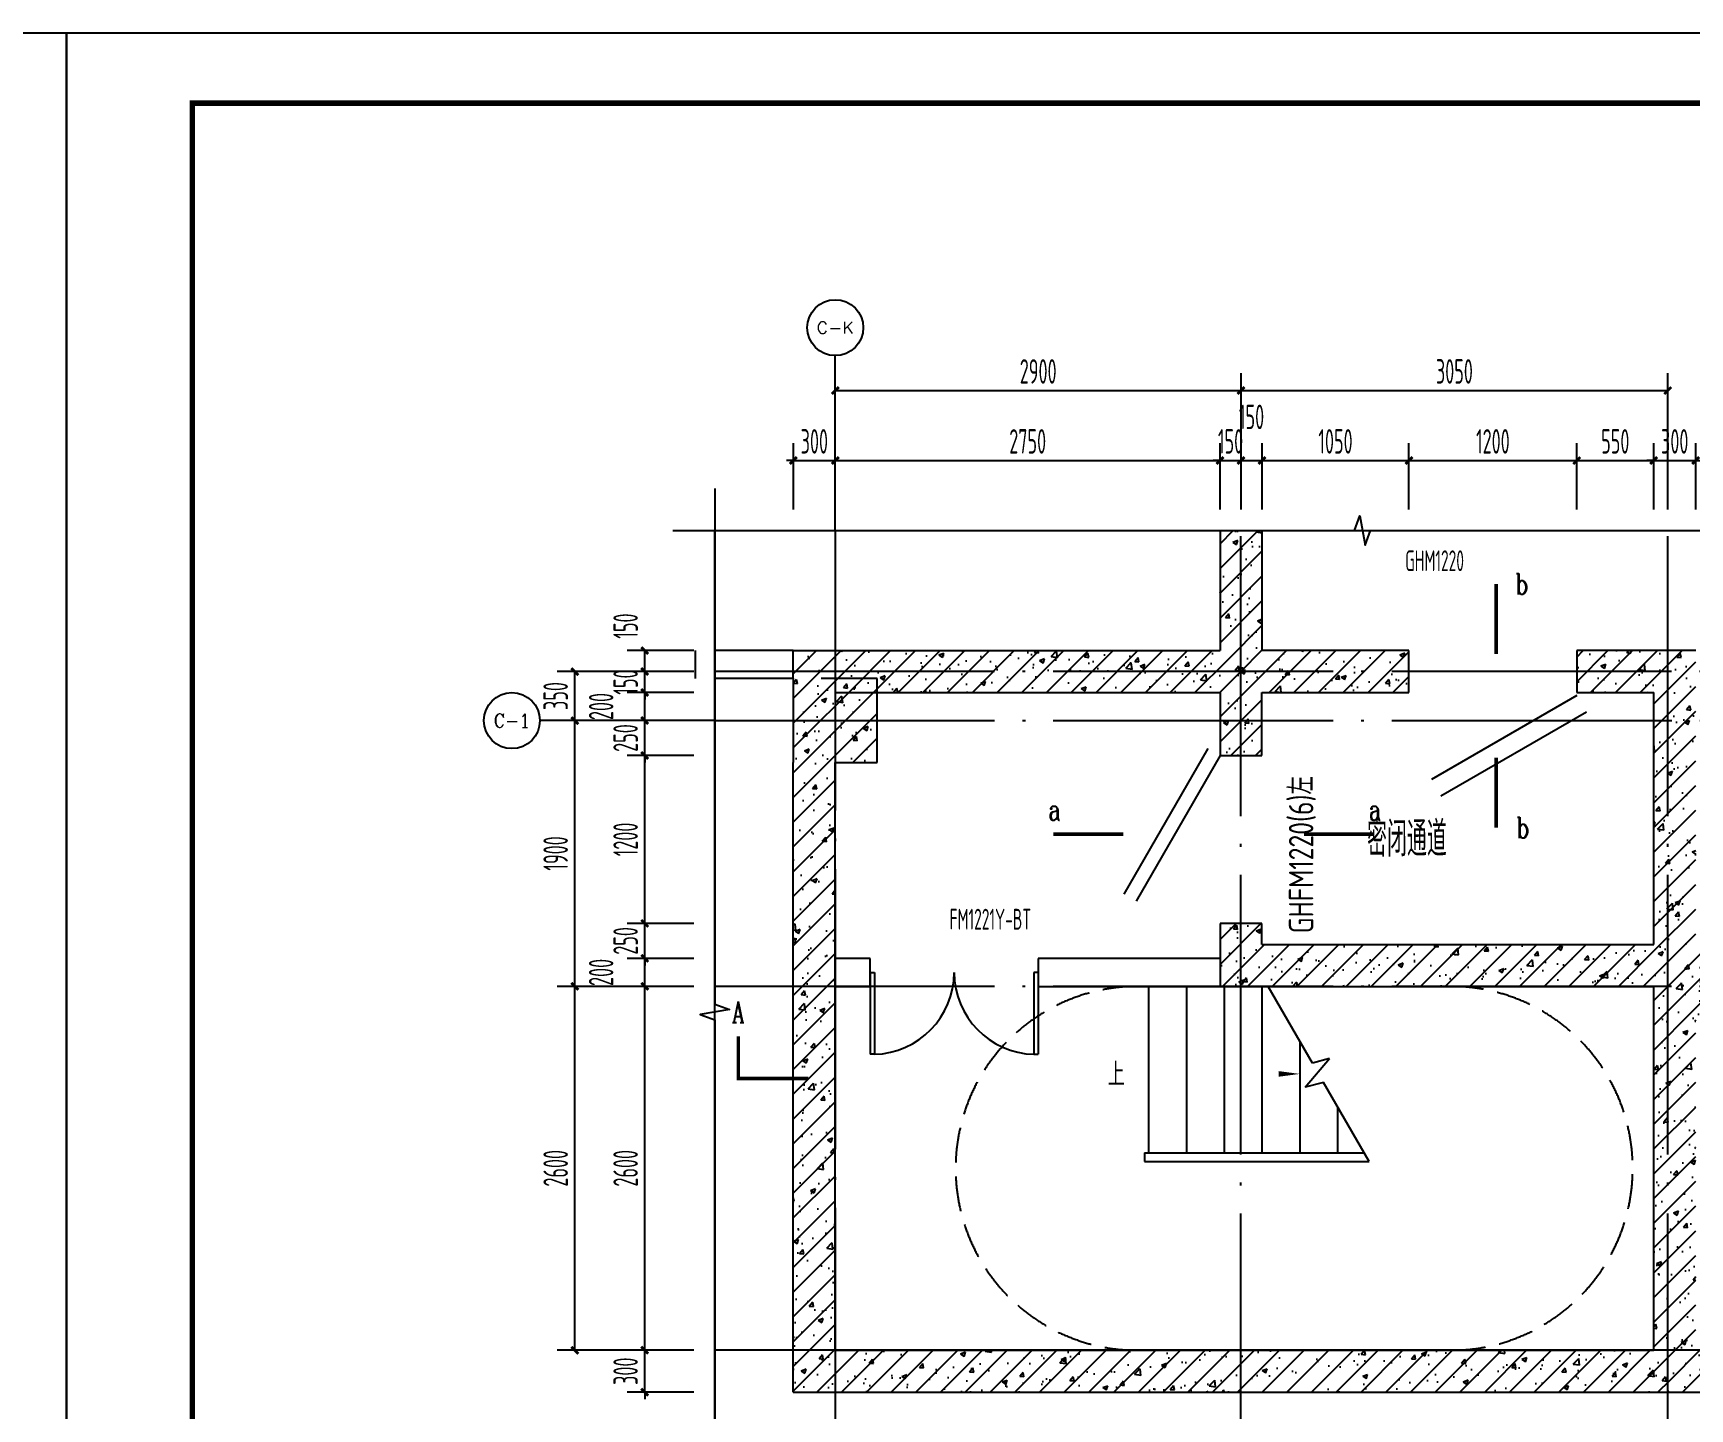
# Model space of a CAD drawing. Extents: x -473190 to 2138458, y -81875 to 2633646.
# Drawn here: x 1306025 to 1317867, y -62006 to -52175 of the extents above; entities that cross this region are included whole.
import ezdxf
from ezdxf.enums import TextEntityAlignment as Align

# ---------------------------------------------------------------- set-up
doc = ezdxf.new("R2010")
doc.units = 0
doc.header["$LTSCALE"] = 1000
doc.linetypes.add('DASH', pattern=[0.35, 0.25, -0.1])
doc.linetypes.add('DOTE', pattern=[2.42, 2, -0.2, 0.02, -0.2])
for name, color, linetype in [('A-COLUMN', 2, 'Continuous'), ('A-DIM_SYMB', 3, 'Continuous'), ('A-PUB_TEXT', 7, 'Continuous'), ('A-STAIR', 3, 'Continuous'), ('A-WALL', 2, 'Continuous'), ('AXIS', 3, 'Continuous'), ('AXIS_TEXT', 7, 'Continuous'), ('DIM_SYMB', 3, 'Continuous'), ('DOOR_FIRE', 4, 'Continuous'), ('DOOR_FIRE_TEXT', 7, 'Continuous'), ('DOTE', 1, 'DOTE'), ('ECA_TK', 7, 'Continuous'), ('PUB_DIM', 3, 'Continuous'), ('PUB_HATCH', 8, 'Continuous'), ('PUB_TEXT', 7, 'Continuous'), ('RF-M', 4, 'Continuous'), ('RF-MBH', 11, 'Continuous'), ('RF-QT', 30, 'Continuous'), ('STAIR', 2, 'Continuous'), ('tk', 7, 'Continuous')]:
    doc.layers.add(name, color=color, linetype=linetype)
doc.layers.add('RF-WZ', color=110, linetype='Continuous', lineweight=0)
doc.styles.add('8B2_02', font='tssdeng.shx', dxfattribs={"width": 0.6, "bigfont": 'TSSDCHN.shx'})
doc.styles.add('_TCH_AXIS', font='COMPLEX', dxfattribs={"bigfont": 'GBCBIG'})
doc.styles.add('_TCH_DIM', font='SIMPLEX', dxfattribs={"bigfont": 'GBCBIG'})
doc.styles.add('_TCH_DIM_T3', font='tssdeng.shx', dxfattribs={"width": 0.564706, "bigfont": '@@@tssdchn.shx'})
doc.styles.add('_TCH_LABEL', font='COMPLEX', dxfattribs={"bigfont": 'GBCBIG'})
doc.styles.add('_TCH_WINDOW', font='tssdeng.shx', dxfattribs={"width": 0.8, "height": 3.5, "bigfont": 'tssdchn.shx'})
doc.styles.add('COMPLEX', font='COMPLEX.shx', dxfattribs={"width": 0.65})
doc.dimstyles.new('_TCH_ARCH&&50', dxfattribs={"dimtxt": 175, "dimasz": 50, "dimexe": 125, "dimexo": 150, "dimgap": 50, "dimtad": 1, "dimdec": 0, "dimzin": 0, "dimdsep": 46, "dimtxsty": '_TCH_DIM_T3', "dimblk": 'ARCHTICK', "dimcen": 0.09, "dimclrt": 7, "dimazin": 2, "dimtfac": 1, "dimtdec": 0, "dimtix": 1, "dimtmove": 2, "dimatfit": 3, "dimfxl": 0, "dimtolj": 1, "dimtzin": 0, "dimarcsym": 0})
pattern_1 = [(45, (-477544.96, -71625.69), (-88.388348, 88.388348), []), (50, (-477544.96, -71625.7), (358.63009, -31.376067), [37.5, -412.5]), (355, (-477544.96, -71625.7), (-69.37567, 376.09607), [30, -330]), (100.4514, (-477515.08, -71628.3), (289.25469, 344.71977), [31.870095, -350.571056]), (46.1842, (-477544.96, -71525.7), (533.62052, -82.75951), [56.25, -618.75]), (96.6356, (-477500.5, -71532.6), (467.33135, 487.05894), [47.80514, -525.8565]), (351.1842, (-477544.96, -71525.7), (467.33097, 487.0593), [45, -495]), (21, (-477494.96, -71550.7), (298.453526, -201.309445), [37.5, -412.5]), (326, (-477494.96, -71550.7), (121.657666, 362.57502), [30, -330]), (71.4514, (-477470.1, -71567.47), (420.111314, 161.26525), [31.870095, -350.571056]), (37.5, (-477544.96, -71625.69), (6.079928, 166.446927), [0, -326, 0, -335, 0, -331.25]), (7.5, (-477544.96, -71625.69), (131.534769, 197.205856), [0, -191, 0, -318.5, 0, -126.25]), (327.5, (-477656.46, -71625.69), (266.911218, -11.277436), [0, -125, 0, -390, 0, -517.5]), (317.5, (-477706.46, -71625.7), (291.593085, 50.05249), [0, -162.5, 0, -259, 0, -367.5])]

# ---------------------------------------------------------------- blocks, each defined once
blk = doc.blocks.new('10B_A1E图框')
at = {"layer": 'ECA_TK'}
blk.add_lwpolyline([(0, 0), (841, 0), (841, 594), (0, 594)], close=True, dxfattribs=at)
at = {"layer": 'ECA_TK', "const_width": 0.8}
blk.add_lwpolyline([(831, 10), (831, 584), (18, 584), (18, 10)], close=True, dxfattribs=at)
blk = doc.blocks.new('_ArchTick')
at = {"color": 0, "linetype": 'ByBlock', "const_width": 0.4}
blk.add_lwpolyline([(-0.5, -0.5), (0.5, 0.5)], dxfattribs=at)
blk = doc.blocks.new('*D2422')
at = {"layer": 'Defpoints', "color": 0, "transparency": 16777216}
for p in [(1311759, -55229), (1311459, -55729), (1311759, -55729)]:
    blk.add_point(p, dxfattribs=at)
at = {"layer": 'PUB_DIM', "color": 0, "lineweight": -2, "transparency": 16777216}
for p, q in [((1311459, -55579), (1311459, -55104)), ((1311759, -55579), (1311759, -55104)), ((1311459, -55229), (1311409, -55229)), ((1311459, -55229), (1311759, -55229)), ((1311759, -55229), (1311809, -55229))]:
    blk.add_line(p, q, dxfattribs=at)
at = {"layer": 'PUB_DIM', "color": 0, "lineweight": -2, "transparency": 16777216, "xscale": 50, "yscale": 50, "zscale": 50}
blk.add_blockref('_ArchTick', (1311459, -55229), dxfattribs=at)
at = {"layer": 'PUB_DIM', "color": 0, "lineweight": -2, "transparency": 16777216, "xscale": 50, "yscale": 50, "zscale": 50, "rotation": 180}
blk.add_blockref('_ArchTick', (1311759, -55229), dxfattribs=at)
at = {"layer": 'PUB_DIM', "color": 7, "transparency": 16777216, "insert": (1311609, -55092), "char_height": 175, "attachment_point": 5, "style": '_TCH_DIM_T3'}
blk.add_mtext('\\A1;300', dxfattribs=at)
blk = doc.blocks.new('*D2423')
at = {"layer": 'Defpoints', "color": 0, "transparency": 16777216}
for p in [(1314509, -55229), (1311759, -55729), (1314509, -55729)]:
    blk.add_point(p, dxfattribs=at)
at = {"layer": 'PUB_DIM', "color": 0, "lineweight": -2, "transparency": 16777216}
for p, q in [((1311759, -55579), (1311759, -55104)), ((1314509, -55579), (1314509, -55104)), ((1311759, -55229), (1314509, -55229))]:
    blk.add_line(p, q, dxfattribs=at)
at = {"layer": 'PUB_DIM', "color": 0, "lineweight": -2, "transparency": 16777216, "xscale": 50, "yscale": 50, "zscale": 50, "rotation": 180}
blk.add_blockref('_ArchTick', (1311759, -55229), dxfattribs=at)
at = {"layer": 'PUB_DIM', "color": 0, "lineweight": -2, "transparency": 16777216, "xscale": 50, "yscale": 50, "zscale": 50}
blk.add_blockref('_ArchTick', (1314509, -55229), dxfattribs=at)
at = {"layer": 'PUB_DIM', "color": 7, "transparency": 16777216, "insert": (1313134, -55092), "char_height": 175, "attachment_point": 5, "style": '_TCH_DIM_T3'}
blk.add_mtext('\\A1;2750', dxfattribs=at)
blk = doc.blocks.new('*D2424')
at = {"layer": 'Defpoints', "color": 0, "transparency": 16777216}
for p in [(1314659, -55229), (1314509, -55729), (1314659, -55729)]:
    blk.add_point(p, dxfattribs=at)
at = {"layer": 'PUB_DIM', "color": 0, "lineweight": -2, "transparency": 16777216}
for p, q in [((1314509, -55579), (1314509, -55104)), ((1314659, -55579), (1314659, -55104)), ((1314509, -55229), (1314459, -55229)), ((1314509, -55229), (1314659, -55229)), ((1314659, -55229), (1314709, -55229))]:
    blk.add_line(p, q, dxfattribs=at)
at = {"layer": 'PUB_DIM', "color": 0, "lineweight": -2, "transparency": 16777216, "xscale": 50, "yscale": 50, "zscale": 50}
blk.add_blockref('_ArchTick', (1314509, -55229), dxfattribs=at)
at = {"layer": 'PUB_DIM', "color": 0, "lineweight": -2, "transparency": 16777216, "xscale": 50, "yscale": 50, "zscale": 50, "rotation": 180}
blk.add_blockref('_ArchTick', (1314659, -55229), dxfattribs=at)
at = {"layer": 'PUB_DIM', "color": 7, "transparency": 16777216, "insert": (1314584, -55092), "char_height": 175, "attachment_point": 5, "style": '_TCH_DIM_T3'}
blk.add_mtext('\\A1;150', dxfattribs=at)
blk = doc.blocks.new('*D2425')
at = {"layer": 'Defpoints', "color": 0, "transparency": 16777216}
for p in [(1314809, -55229), (1314659, -55729), (1314809, -55729)]:
    blk.add_point(p, dxfattribs=at)
at = {"layer": 'PUB_DIM', "color": 0, "lineweight": -2, "transparency": 16777216}
for p, q in [((1314659, -55579), (1314659, -55104)), ((1314809, -55579), (1314809, -55104)), ((1314659, -55229), (1314809, -55229))]:
    blk.add_line(p, q, dxfattribs=at)
at = {"layer": 'PUB_DIM', "color": 0, "lineweight": -2, "transparency": 16777216, "xscale": 50, "yscale": 50, "zscale": 50, "rotation": 180}
blk.add_blockref('_ArchTick', (1314659, -55229), dxfattribs=at)
at = {"layer": 'PUB_DIM', "color": 0, "lineweight": -2, "transparency": 16777216, "xscale": 50, "yscale": 50, "zscale": 50}
blk.add_blockref('_ArchTick', (1314809, -55229), dxfattribs=at)
at = {"layer": 'PUB_DIM', "color": 7, "transparency": 16777216, "insert": (1314734, -54917), "char_height": 175, "attachment_point": 5, "style": '_TCH_DIM_T3'}
blk.add_mtext('\\A1;150', dxfattribs=at)
blk = doc.blocks.new('*D2426')
at = {"layer": 'Defpoints', "color": 0, "transparency": 16777216}
for p in [(1315859, -55229), (1314809, -55729), (1315859, -55729)]:
    blk.add_point(p, dxfattribs=at)
at = {"layer": 'PUB_DIM', "color": 0, "lineweight": -2, "transparency": 16777216}
for p, q in [((1314809, -55579), (1314809, -55104)), ((1315859, -55579), (1315859, -55104)), ((1314809, -55229), (1315859, -55229))]:
    blk.add_line(p, q, dxfattribs=at)
at = {"layer": 'PUB_DIM', "color": 0, "lineweight": -2, "transparency": 16777216, "xscale": 50, "yscale": 50, "zscale": 50, "rotation": 180}
blk.add_blockref('_ArchTick', (1314809, -55229), dxfattribs=at)
at = {"layer": 'PUB_DIM', "color": 0, "lineweight": -2, "transparency": 16777216, "xscale": 50, "yscale": 50, "zscale": 50}
blk.add_blockref('_ArchTick', (1315859, -55229), dxfattribs=at)
at = {"layer": 'PUB_DIM', "color": 7, "transparency": 16777216, "insert": (1315334, -55092), "char_height": 175, "attachment_point": 5, "style": '_TCH_DIM_T3'}
blk.add_mtext('\\A1;1050', dxfattribs=at)
blk = doc.blocks.new('*D2427')
at = {"layer": 'Defpoints', "color": 0, "transparency": 16777216}
for p in [(1317059, -55229), (1315859, -55729), (1317059, -55729)]:
    blk.add_point(p, dxfattribs=at)
at = {"layer": 'PUB_DIM', "color": 0, "lineweight": -2, "transparency": 16777216}
for p, q in [((1315859, -55579), (1315859, -55104)), ((1317059, -55579), (1317059, -55104)), ((1315859, -55229), (1317059, -55229))]:
    blk.add_line(p, q, dxfattribs=at)
at = {"layer": 'PUB_DIM', "color": 0, "lineweight": -2, "transparency": 16777216, "xscale": 50, "yscale": 50, "zscale": 50, "rotation": 180}
blk.add_blockref('_ArchTick', (1315859, -55229), dxfattribs=at)
at = {"layer": 'PUB_DIM', "color": 0, "lineweight": -2, "transparency": 16777216, "xscale": 50, "yscale": 50, "zscale": 50}
blk.add_blockref('_ArchTick', (1317059, -55229), dxfattribs=at)
at = {"layer": 'PUB_DIM', "color": 7, "transparency": 16777216, "insert": (1316459, -55092), "char_height": 175, "attachment_point": 5, "style": '_TCH_DIM_T3'}
blk.add_mtext('\\A1;1200', dxfattribs=at)
blk = doc.blocks.new('*D2428')
at = {"layer": 'Defpoints', "color": 0, "transparency": 16777216}
for p in [(1317609, -55229), (1317059, -55729), (1317609, -55729)]:
    blk.add_point(p, dxfattribs=at)
at = {"layer": 'PUB_DIM', "color": 0, "lineweight": -2, "transparency": 16777216}
for p, q in [((1317059, -55579), (1317059, -55104)), ((1317609, -55579), (1317609, -55104)), ((1317059, -55229), (1317609, -55229))]:
    blk.add_line(p, q, dxfattribs=at)
at = {"layer": 'PUB_DIM', "color": 0, "lineweight": -2, "transparency": 16777216, "xscale": 50, "yscale": 50, "zscale": 50, "rotation": 180}
blk.add_blockref('_ArchTick', (1317059, -55229), dxfattribs=at)
at = {"layer": 'PUB_DIM', "color": 0, "lineweight": -2, "transparency": 16777216, "xscale": 50, "yscale": 50, "zscale": 50}
blk.add_blockref('_ArchTick', (1317609, -55229), dxfattribs=at)
at = {"layer": 'PUB_DIM', "color": 7, "transparency": 16777216, "insert": (1317334, -55092), "char_height": 175, "attachment_point": 5, "style": '_TCH_DIM_T3'}
blk.add_mtext('\\A1;550', dxfattribs=at)
blk = doc.blocks.new('*D2429')
at = {"layer": 'Defpoints', "color": 0, "transparency": 16777216}
for p in [(1317909, -55229), (1317609, -55729), (1317909, -55729)]:
    blk.add_point(p, dxfattribs=at)
at = {"layer": 'PUB_DIM', "color": 0, "lineweight": -2, "transparency": 16777216}
for p, q in [((1317609, -55579), (1317609, -55104)), ((1317909, -55579), (1317909, -55104)), ((1317609, -55229), (1317559, -55229)), ((1317609, -55229), (1317909, -55229)), ((1317909, -55229), (1317959, -55229))]:
    blk.add_line(p, q, dxfattribs=at)
at = {"layer": 'PUB_DIM', "color": 0, "lineweight": -2, "transparency": 16777216, "xscale": 50, "yscale": 50, "zscale": 50}
blk.add_blockref('_ArchTick', (1317609, -55229), dxfattribs=at)
at = {"layer": 'PUB_DIM', "color": 0, "lineweight": -2, "transparency": 16777216, "xscale": 50, "yscale": 50, "zscale": 50, "rotation": 180}
blk.add_blockref('_ArchTick', (1317909, -55229), dxfattribs=at)
at = {"layer": 'PUB_DIM', "color": 7, "transparency": 16777216, "insert": (1317759, -55092), "char_height": 175, "attachment_point": 5, "style": '_TCH_DIM_T3'}
blk.add_mtext('\\A1;300', dxfattribs=at)
blk = doc.blocks.new('*D2441')
at = {"layer": 'Defpoints', "color": 0, "transparency": 16777216}
for p in [(1310397, -56587), (1310897, -56587), (1310897, -56737)]:
    blk.add_point(p, dxfattribs=at)
at = {"layer": 'PUB_DIM', "color": 0, "lineweight": -2, "transparency": 16777216}
for p, q in [((1310747, -56587), (1310272, -56587)), ((1310397, -56737), (1310397, -56587)), ((1310747, -56737), (1310272, -56737))]:
    blk.add_line(p, q, dxfattribs=at)
at = {"layer": 'PUB_DIM', "color": 0, "lineweight": -2, "transparency": 16777216, "xscale": 50, "yscale": 50, "zscale": 50}
for p, rotation in [((1310397, -56587), 90), ((1310397, -56737), 270)]:
    blk.add_blockref('_ArchTick', p, dxfattribs=dict(at, rotation=rotation))
at = {"layer": 'PUB_DIM', "color": 7, "transparency": 16777216, "insert": (1310260, -56412), "char_height": 175, "attachment_point": 5, "rotation": 90, "style": '_TCH_DIM_T3'}
blk.add_mtext('\\A1;150', dxfattribs=at)
blk = doc.blocks.new('*D2442')
at = {"layer": 'Defpoints', "color": 0, "transparency": 16777216}
for p in [(1310397, -56737), (1310897, -56737), (1310897, -56887)]:
    blk.add_point(p, dxfattribs=at)
at = {"layer": 'PUB_DIM', "color": 0, "lineweight": -2, "transparency": 16777216}
for p, q in [((1310397, -56737), (1310397, -56687)), ((1310747, -56737), (1310272, -56737)), ((1310397, -56887), (1310397, -56737)), ((1310747, -56887), (1310272, -56887)), ((1310397, -56887), (1310397, -56937))]:
    blk.add_line(p, q, dxfattribs=at)
at = {"layer": 'PUB_DIM', "color": 0, "lineweight": -2, "transparency": 16777216, "xscale": 50, "yscale": 50, "zscale": 50}
for p, rotation in [((1310397, -56737), 270), ((1310397, -56887), 90)]:
    blk.add_blockref('_ArchTick', p, dxfattribs=dict(at, rotation=rotation))
at = {"layer": 'PUB_DIM', "color": 7, "transparency": 16777216, "insert": (1310260, -56812), "char_height": 175, "attachment_point": 5, "rotation": 90, "style": '_TCH_DIM_T3'}
blk.add_mtext('\\A1;150', dxfattribs=at)
blk = doc.blocks.new('*D2443')
at = {"layer": 'Defpoints', "color": 0, "transparency": 16777216}
for p in [(1310397, -56887), (1310897, -56887), (1310897, -57087)]:
    blk.add_point(p, dxfattribs=at)
at = {"layer": 'PUB_DIM', "color": 0, "lineweight": -2, "transparency": 16777216}
for p, q in [((1310747, -56887), (1310272, -56887)), ((1310397, -57087), (1310397, -56887)), ((1310747, -57087), (1310272, -57087))]:
    blk.add_line(p, q, dxfattribs=at)
at = {"layer": 'PUB_DIM', "color": 0, "lineweight": -2, "transparency": 16777216, "xscale": 50, "yscale": 50, "zscale": 50}
for p, rotation in [((1310397, -56887), 90), ((1310397, -57087), 270)]:
    blk.add_blockref('_ArchTick', p, dxfattribs=dict(at, rotation=rotation))
at = {"layer": 'PUB_DIM', "color": 7, "transparency": 16777216, "insert": (1310085, -56987), "char_height": 175, "attachment_point": 5, "rotation": 90, "style": '_TCH_DIM_T3'}
blk.add_mtext('\\A1;200', dxfattribs=at)
blk = doc.blocks.new('*D2444')
at = {"layer": 'Defpoints', "color": 0, "transparency": 16777216}
for p in [(1310397, -57087), (1310897, -57087), (1310897, -57337)]:
    blk.add_point(p, dxfattribs=at)
at = {"layer": 'PUB_DIM', "color": 0, "lineweight": -2, "transparency": 16777216}
for p, q in [((1310397, -57087), (1310397, -57037)), ((1310747, -57087), (1310272, -57087)), ((1310397, -57337), (1310397, -57087)), ((1310747, -57337), (1310272, -57337)), ((1310397, -57337), (1310397, -57387))]:
    blk.add_line(p, q, dxfattribs=at)
at = {"layer": 'PUB_DIM', "color": 0, "lineweight": -2, "transparency": 16777216, "xscale": 50, "yscale": 50, "zscale": 50}
for p, rotation in [((1310397, -57087), 270), ((1310397, -57337), 90)]:
    blk.add_blockref('_ArchTick', p, dxfattribs=dict(at, rotation=rotation))
at = {"layer": 'PUB_DIM', "color": 7, "transparency": 16777216, "insert": (1310260, -57212), "char_height": 175, "attachment_point": 5, "rotation": 90, "style": '_TCH_DIM_T3'}
blk.add_mtext('\\A1;250', dxfattribs=at)
blk = doc.blocks.new('*D2445')
at = {"layer": 'Defpoints', "color": 0, "transparency": 16777216}
for p in [(1310397, -57337), (1310897, -57337), (1310897, -58537)]:
    blk.add_point(p, dxfattribs=at)
at = {"layer": 'PUB_DIM', "color": 0, "lineweight": -2, "transparency": 16777216}
for p, q in [((1310747, -57337), (1310272, -57337)), ((1310397, -58537), (1310397, -57337)), ((1310747, -58537), (1310272, -58537))]:
    blk.add_line(p, q, dxfattribs=at)
at = {"layer": 'PUB_DIM', "color": 0, "lineweight": -2, "transparency": 16777216, "xscale": 50, "yscale": 50, "zscale": 50}
for p, rotation in [((1310397, -57337), 90), ((1310397, -58537), 270)]:
    blk.add_blockref('_ArchTick', p, dxfattribs=dict(at, rotation=rotation))
at = {"layer": 'PUB_DIM', "color": 7, "transparency": 16777216, "insert": (1310260, -57937), "char_height": 175, "attachment_point": 5, "rotation": 90, "style": '_TCH_DIM_T3'}
blk.add_mtext('\\A1;1200', dxfattribs=at)
blk = doc.blocks.new('*D2446')
at = {"layer": 'Defpoints', "color": 0, "transparency": 16777216}
for p in [(1310397, -58537), (1310897, -58537), (1310897, -58787)]:
    blk.add_point(p, dxfattribs=at)
at = {"layer": 'PUB_DIM', "color": 0, "lineweight": -2, "transparency": 16777216}
for p, q in [((1310397, -58537), (1310397, -58487)), ((1310747, -58537), (1310272, -58537)), ((1310397, -58787), (1310397, -58537)), ((1310747, -58787), (1310272, -58787)), ((1310397, -58787), (1310397, -58837))]:
    blk.add_line(p, q, dxfattribs=at)
at = {"layer": 'PUB_DIM', "color": 0, "lineweight": -2, "transparency": 16777216, "xscale": 50, "yscale": 50, "zscale": 50}
for p, rotation in [((1310397, -58537), 270), ((1310397, -58787), 90)]:
    blk.add_blockref('_ArchTick', p, dxfattribs=dict(at, rotation=rotation))
at = {"layer": 'PUB_DIM', "color": 7, "transparency": 16777216, "insert": (1310260, -58662), "char_height": 175, "attachment_point": 5, "rotation": 90, "style": '_TCH_DIM_T3'}
blk.add_mtext('\\A1;250', dxfattribs=at)
blk = doc.blocks.new('*D2447')
at = {"layer": 'Defpoints', "color": 0, "transparency": 16777216}
for p in [(1310397, -58787), (1310897, -58787), (1310897, -58987)]:
    blk.add_point(p, dxfattribs=at)
at = {"layer": 'PUB_DIM', "color": 0, "lineweight": -2, "transparency": 16777216}
for p, q in [((1310747, -58787), (1310272, -58787)), ((1310397, -58987), (1310397, -58787)), ((1310747, -58987), (1310272, -58987))]:
    blk.add_line(p, q, dxfattribs=at)
at = {"layer": 'PUB_DIM', "color": 0, "lineweight": -2, "transparency": 16777216, "xscale": 50, "yscale": 50, "zscale": 50}
for p, rotation in [((1310397, -58787), 90), ((1310397, -58987), 270)]:
    blk.add_blockref('_ArchTick', p, dxfattribs=dict(at, rotation=rotation))
at = {"layer": 'PUB_DIM', "color": 7, "transparency": 16777216, "insert": (1310085, -58887), "char_height": 175, "attachment_point": 5, "rotation": 90, "style": '_TCH_DIM_T3'}
blk.add_mtext('\\A1;200', dxfattribs=at)
blk = doc.blocks.new('*D2448')
at = {"layer": 'Defpoints', "color": 0, "transparency": 16777216}
for p in [(1310397, -58987), (1310897, -58987), (1310897, -61587)]:
    blk.add_point(p, dxfattribs=at)
at = {"layer": 'PUB_DIM', "color": 0, "lineweight": -2, "transparency": 16777216}
for p, q in [((1310747, -58987), (1310272, -58987)), ((1310397, -61587), (1310397, -58987)), ((1310747, -61587), (1310272, -61587))]:
    blk.add_line(p, q, dxfattribs=at)
at = {"layer": 'PUB_DIM', "color": 0, "lineweight": -2, "transparency": 16777216, "xscale": 50, "yscale": 50, "zscale": 50}
for p, rotation in [((1310397, -58987), 90), ((1310397, -61587), 270)]:
    blk.add_blockref('_ArchTick', p, dxfattribs=dict(at, rotation=rotation))
at = {"layer": 'PUB_DIM', "color": 7, "transparency": 16777216, "insert": (1310260, -60287), "char_height": 175, "attachment_point": 5, "rotation": 90, "style": '_TCH_DIM_T3'}
blk.add_mtext('\\A1;2600', dxfattribs=at)
blk = doc.blocks.new('*D2449')
at = {"layer": 'Defpoints', "color": 0, "transparency": 16777216}
for p in [(1310397, -61587), (1310897, -61587), (1310897, -61887)]:
    blk.add_point(p, dxfattribs=at)
at = {"layer": 'PUB_DIM', "color": 0, "lineweight": -2, "transparency": 16777216}
for p, q in [((1310397, -61587), (1310397, -61537)), ((1310747, -61587), (1310272, -61587)), ((1310397, -61887), (1310397, -61587)), ((1310747, -61887), (1310272, -61887)), ((1310397, -61887), (1310397, -61937))]:
    blk.add_line(p, q, dxfattribs=at)
at = {"layer": 'PUB_DIM', "color": 0, "lineweight": -2, "transparency": 16777216, "xscale": 50, "yscale": 50, "zscale": 50}
for p, rotation in [((1310397, -61587), 270), ((1310397, -61887), 90)]:
    blk.add_blockref('_ArchTick', p, dxfattribs=dict(at, rotation=rotation))
at = {"layer": 'PUB_DIM', "color": 7, "transparency": 16777216, "insert": (1310260, -61737), "char_height": 175, "attachment_point": 5, "rotation": 90, "style": '_TCH_DIM_T3'}
blk.add_mtext('\\A1;300', dxfattribs=at)
blk = doc.blocks.new('*D2456')
at = {"layer": 'Defpoints', "color": 0, "transparency": 16777216}
for p in [(1314659, -54729), (1311759, -55729), (1314659, -55729)]:
    blk.add_point(p, dxfattribs=at)
at = {"layer": 'PUB_DIM', "color": 0, "lineweight": -2, "transparency": 16777216}
for p, q in [((1311759, -55579), (1311759, -54604)), ((1314659, -55579), (1314659, -54604)), ((1311759, -54729), (1314659, -54729))]:
    blk.add_line(p, q, dxfattribs=at)
at = {"layer": 'PUB_DIM', "color": 0, "lineweight": -2, "transparency": 16777216, "xscale": 50, "yscale": 50, "zscale": 50, "rotation": 180}
blk.add_blockref('_ArchTick', (1311759, -54729), dxfattribs=at)
at = {"layer": 'PUB_DIM', "color": 0, "lineweight": -2, "transparency": 16777216, "xscale": 50, "yscale": 50, "zscale": 50}
blk.add_blockref('_ArchTick', (1314659, -54729), dxfattribs=at)
at = {"layer": 'PUB_DIM', "color": 7, "transparency": 16777216, "insert": (1313209, -54592), "char_height": 175, "attachment_point": 5, "style": '_TCH_DIM_T3'}
blk.add_mtext('\\A1;2900', dxfattribs=at)
blk = doc.blocks.new('*D2457')
at = {"layer": 'Defpoints', "color": 0, "transparency": 16777216}
for p in [(1317709, -54729), (1314659, -55729), (1317709, -55729)]:
    blk.add_point(p, dxfattribs=at)
at = {"layer": 'PUB_DIM', "color": 0, "lineweight": -2, "transparency": 16777216}
for p, q in [((1314659, -55579), (1314659, -54604)), ((1317709, -55579), (1317709, -54604)), ((1314659, -54729), (1317709, -54729))]:
    blk.add_line(p, q, dxfattribs=at)
at = {"layer": 'PUB_DIM', "color": 0, "lineweight": -2, "transparency": 16777216, "xscale": 50, "yscale": 50, "zscale": 50, "rotation": 180}
blk.add_blockref('_ArchTick', (1314659, -54729), dxfattribs=at)
at = {"layer": 'PUB_DIM', "color": 0, "lineweight": -2, "transparency": 16777216, "xscale": 50, "yscale": 50, "zscale": 50}
blk.add_blockref('_ArchTick', (1317709, -54729), dxfattribs=at)
at = {"layer": 'PUB_DIM', "color": 7, "transparency": 16777216, "insert": (1316184, -54592), "char_height": 175, "attachment_point": 5, "style": '_TCH_DIM_T3'}
blk.add_mtext('\\A1;3050', dxfattribs=at)
blk = doc.blocks.new('*D2458')
at = {"layer": 'Defpoints', "color": 0, "transparency": 16777216}
for p in [(1309897, -58987), (1310897, -58987), (1310897, -61587)]:
    blk.add_point(p, dxfattribs=at)
at = {"layer": 'PUB_DIM', "color": 0, "lineweight": -2, "transparency": 16777216}
for p, q in [((1310747, -58987), (1309772, -58987)), ((1309897, -61587), (1309897, -58987)), ((1310747, -61587), (1309772, -61587))]:
    blk.add_line(p, q, dxfattribs=at)
at = {"layer": 'PUB_DIM', "color": 0, "lineweight": -2, "transparency": 16777216, "xscale": 50, "yscale": 50, "zscale": 50}
for p, rotation in [((1309897, -58987), 90), ((1309897, -61587), 270)]:
    blk.add_blockref('_ArchTick', p, dxfattribs=dict(at, rotation=rotation))
at = {"layer": 'PUB_DIM', "color": 7, "transparency": 16777216, "insert": (1309760, -60287), "char_height": 175, "attachment_point": 5, "rotation": 90, "style": '_TCH_DIM_T3'}
blk.add_mtext('\\A1;2600', dxfattribs=at)
blk = doc.blocks.new('*D2459')
at = {"layer": 'Defpoints', "color": 0, "transparency": 16777216}
for p in [(1309897, -57087), (1310897, -57087), (1310897, -58987)]:
    blk.add_point(p, dxfattribs=at)
at = {"layer": 'PUB_DIM', "color": 0, "lineweight": -2, "transparency": 16777216}
for p, q in [((1310747, -57087), (1309772, -57087)), ((1309897, -58987), (1309897, -57087)), ((1310747, -58987), (1309772, -58987))]:
    blk.add_line(p, q, dxfattribs=at)
at = {"layer": 'PUB_DIM', "color": 0, "lineweight": -2, "transparency": 16777216, "xscale": 50, "yscale": 50, "zscale": 50}
for p, rotation in [((1309897, -57087), 90), ((1309897, -58987), 270)]:
    blk.add_blockref('_ArchTick', p, dxfattribs=dict(at, rotation=rotation))
at = {"layer": 'PUB_DIM', "color": 7, "transparency": 16777216, "insert": (1309760, -58037), "char_height": 175, "attachment_point": 5, "rotation": 90, "style": '_TCH_DIM_T3'}
blk.add_mtext('\\A1;1900', dxfattribs=at)
blk = doc.blocks.new('*D2460')
at = {"layer": 'Defpoints', "color": 0, "transparency": 16777216}
for p in [(1309897, -56737), (1310897, -56737), (1310897, -57087)]:
    blk.add_point(p, dxfattribs=at)
at = {"layer": 'PUB_DIM', "color": 0, "lineweight": -2, "transparency": 16777216}
for p, q in [((1310747, -56737), (1309772, -56737)), ((1309897, -57087), (1309897, -56737)), ((1310747, -57087), (1309772, -57087))]:
    blk.add_line(p, q, dxfattribs=at)
at = {"layer": 'PUB_DIM', "color": 0, "lineweight": -2, "transparency": 16777216, "xscale": 50, "yscale": 50, "zscale": 50}
for p, rotation in [((1309897, -56737), 90), ((1309897, -57087), 270)]:
    blk.add_blockref('_ArchTick', p, dxfattribs=dict(at, rotation=rotation))
at = {"layer": 'PUB_DIM', "color": 7, "transparency": 16777216, "insert": (1309760, -56912), "char_height": 175, "attachment_point": 5, "rotation": 90, "style": '_TCH_DIM_T3'}
blk.add_mtext('\\A1;350', dxfattribs=at)
blk = doc.blocks.new('_AXISO')
blk.add_circle((0, 0), 0.5)
at = {"layer": 'AXIS_TEXT', "style": 'COMPLEX', "width": 1.041667}
blk.add_attdef('A', text='', height=0.56, dxfattribs=at).set_placement((-0.25, -0.28), (0.25, -0.28), align=Align.FIT)

msp = doc.modelspace()

# ---------------------------------------------------------------- hatches: boundary and pattern name
at = {"layer": 'PUB_HATCH'}
h = msp.add_hatch(dxfattribs=at)
h.set_pattern_fill('钢筋混凝土', color=256, scale=50, style=0)
h.set_pattern_definition(pattern_1)
h.paths.add_polyline_path([(1314508.7, -55729.4), (1314508.7, -56587.4), (1314658.7, -56737.4), (1314808.7, -56587.4), (1314808.7, -55729.4)])
h = msp.add_hatch(dxfattribs=at)
h.set_pattern_fill('钢筋混凝土', color=256, scale=50, style=0)
h.set_pattern_definition(pattern_1)
h.paths.add_polyline_path([(1311458.7, -56587.4), (1311758.7, -56887.4), (1314508.7, -56887.4), (1314658.7, -56737.4), (1314508.7, -56587.4)])
h = msp.add_hatch(dxfattribs=at)
h.set_pattern_fill('钢筋混凝土', color=256, scale=50, style=0)
h.set_pattern_definition(pattern_1)
h.paths.add_polyline_path([(1311458.7, -56787.4), (1311658.7, -56787.4), (1311458.7, -56587.4)])
h = msp.add_hatch(dxfattribs=at)
h.set_pattern_fill('钢筋混凝土', color=256, scale=50, style=0)
h.set_pattern_definition(pattern_1)
h.paths.add_polyline_path([(1314808.7, -56887.4), (1315858.7, -56887.4), (1315858.7, -56587.4), (1314808.7, -56587.4), (1314658.7, -56737.4)])
h = msp.add_hatch(dxfattribs=at)
h.set_pattern_fill('钢筋混凝土', color=256, scale=50, style=0)
h.set_pattern_definition(pattern_1)
h.paths.add_polyline_path([(1317908.7, -56587.4), (1317058.7, -56587.4), (1317058.7, -56887.4), (1317608.7, -56887.4)])
h = msp.add_hatch(dxfattribs=at)
h.set_pattern_fill('钢筋混凝土', color=256, scale=50, style=0)
h.set_pattern_definition(pattern_1)
h.paths.add_polyline_path([(1317758.7, -58887.4), (1317908.7, -58687.4), (1317908.7, -56587.4), (1317608.7, -56887.4), (1317608.7, -58687.4)])
h = msp.add_hatch(dxfattribs=at)
h.set_pattern_fill('钢筋混凝土', color=256, scale=50, style=0)
h.set_pattern_definition(pattern_1)
h.paths.add_polyline_path([(1311458.7, -57387.4), (1312058.7, -57387.4), (1312058.7, -56787.4), (1311458.7, -56787.4)])
h = msp.add_hatch(dxfattribs=at)
h.set_pattern_fill('钢筋混凝土', color=256, scale=50, style=0)
h.set_pattern_definition(pattern_1)
h.paths.add_polyline_path([(1314508.7, -56887.4), (1314508.7, -57337.4), (1314808.7, -57337.4), (1314808.7, -56887.4), (1314658.7, -56737.4)])
h = msp.add_hatch(dxfattribs=at)
h.set_pattern_fill('钢筋混凝土', color=256, scale=50, style=0)
h.set_pattern_definition(pattern_1)
h.paths.add_polyline_path([(1311758.7, -57387.4), (1311458.7, -57387.4), (1311458.7, -58987.4), (1311758.7, -58987.4)])
h = msp.add_hatch(dxfattribs=at)
h.set_pattern_fill('钢筋混凝土', color=256, scale=50, style=0)
h.set_pattern_definition(pattern_1)
h.paths.add_polyline_path([(1314808.7, -58687.4), (1314808.7, -58537.4), (1314508.7, -58537.4), (1314508.7, -58987.4)])
h = msp.add_hatch(dxfattribs=at)
h.set_pattern_fill('钢筋混凝土', color=256, scale=50, style=0)
h.set_pattern_definition(pattern_1)
h.paths.add_polyline_path([(1314808.7, -58687.4), (1314508.7, -58987.4), (1317608.7, -58987.4), (1317758.7, -58887.4), (1317608.7, -58687.4)])
h = msp.add_hatch(dxfattribs=at)
h.set_pattern_fill('钢筋混凝土', color=256, scale=50, style=0)
h.set_pattern_definition(pattern_1)
h.paths.add_polyline_path([(1317908.7, -59187.4), (1318308.7, -59187.4), (1318308.7, -58687.4), (1317908.7, -58687.4), (1317758.7, -58887.4)])
h = msp.add_hatch(dxfattribs=at)
h.set_pattern_fill('钢筋混凝土', color=256, scale=50, style=0)
h.set_pattern_definition(pattern_1)
h.paths.add_polyline_path([(1317742.1, -61687.4), (1317908.7, -61587.4), (1317908.7, -59187.4), (1317758.7, -58887.4), (1317608.7, -58987.4), (1317608.7, -61587.4)])
h = msp.add_hatch(dxfattribs=at)
h.set_pattern_fill('钢筋混凝土', color=256, scale=50, style=0)
h.set_pattern_definition(pattern_1)
h.paths.add_polyline_path([(1311458.7, -61887.4), (1311758.7, -61587.4), (1311758.7, -58987.4), (1311458.7, -58987.4)])
h = msp.add_hatch(dxfattribs=at)
h.set_pattern_fill('钢筋混凝土', color=256, scale=50, style=0)
h.set_pattern_definition(pattern_1)
h.paths.add_polyline_path([(1311758.7, -61587.4), (1311458.7, -61887.4), (1317708.7, -61887.4), (1317742.1, -61687.4), (1317608.7, -61587.4)])
h = msp.add_hatch(dxfattribs=at)
h.set_pattern_fill('钢筋混凝土', color=256, scale=50, style=0)
h.set_pattern_definition(pattern_1)
h.paths.add_polyline_path([(1317742.1, -61687.4), (1317708.7, -61887.4), (1319908.7, -61887.4), (1319875.4, -61687.4), (1319708.7, -61587.4), (1317908.7, -61587.4)])

# ---------------------------------------------------------------- linework, layer by layer
msp.add_lwpolyline([(1310897.2, -55729.4), (1320156.8, -55729.4), (1320156.8, -62609.3), (1310897.2, -62609.3)], close=True)
at = {"layer": 'A-COLUMN'}
for p, q in [((1311458.7, -56787.4), (1311458.7, -57387.4)), ((1312058.7, -56787.4), (1311658.7, -56787.4)), ((1312058.7, -57387.4), (1312058.7, -56787.4)), ((1311758.7, -57387.4), (1312058.7, -57387.4))]:
    msp.add_line(p, q, dxfattribs=at)
at = {"layer": 'A-DIM_SYMB'}
msp.add_lwpolyline([(1313863.7, -59612.4, 0, 0, 0), (1315078.7, -59612.4, 0, 40, 0), (1314928.7, -59612.4, 0, 0, 0)], format="xyseb", dxfattribs=at)
at = {"layer": 'A-STAIR'}
for p, q in [((1313998.7, -58987.4), (1314852.9, -58987.4)), ((1313998.7, -58987.4), (1313998.7, -60177.4)), ((1314268.7, -58987.4), (1314268.7, -60177.4)), ((1314538.7, -58987.4), (1314538.7, -60177.4)), ((1314808.7, -58987.4), (1314808.7, -60177.4)), ((1315168.8, -59534.6), (1314852.9, -58987.4)), ((1315078.7, -59378.6), (1315078.7, -60177.4)), ((1315118.3, -59707.9), (1315291.2, -59501.8)), ((1315291.2, -59501.8), (1315168.8, -59534.6)), ((1315248.7, -59672.9), (1315118.3, -59707.9)), ((1315574.6, -60237.4), (1315248.7, -59672.9)), ((1315348.7, -59846.3), (1315348.7, -60177.4)), ((1313968.7, -60177.4), (1315539.9, -60177.4)), ((1313968.7, -60177.4), (1313968.7, -60237.4)), ((1313968.7, -60237.4), (1315574.6, -60237.4)), ((1313998.7, -60237.4), (1315574.6, -60237.4))]:
    msp.add_line(p, q, dxfattribs=at)
at = {"layer": 'A-WALL'}
for p, q in [((1310758.7, -56787.4), (1310758.7, -56587.4)), ((1311458.7, -56587.4), (1310897.2, -56587.4)), ((1311458.7, -56787.4), (1311458.7, -56587.4)), ((1311458.7, -56787.4), (1310897.2, -56787.4)), ((1312008.7, -58787.4), (1311758.7, -58787.4)), ((1312008.7, -58987.4), (1312008.7, -58787.4)), ((1314508.7, -58787.4), (1313208.7, -58787.4)), ((1313208.7, -58787.4), (1313208.7, -58987.4)), ((1311758.7, -58987.4), (1312008.7, -58987.4)), ((1313208.7, -58987.4), (1314508.7, -58987.4))]:
    msp.add_line(p, q, dxfattribs=at)
at = {"layer": 'AXIS'}
for p, q in [((1311758.7, -55729.4), (1311758.7, -54479.4)), ((1310897.2, -57087.4), (1309647.2, -57087.4))]:
    msp.add_line(p, q, dxfattribs=at)
at = {"layer": 'DIM_SYMB'}
for points in [[(1310897.2, -55429.4), (1310897.2, -59113.1), (1311002.2, -59151.3), (1310792.2, -59188.4), (1310897.2, -59225.6), (1310897.2, -62909.3)], [(1310597.2, -55729.4), (1315470.7, -55729.4), (1315509, -55624.4), (1315546, -55834.4), (1315583.2, -55729.4), (1320456.8, -55729.4)]]:
    msp.add_lwpolyline(points, dxfattribs=at)
at = {"layer": 'DIM_SYMB', "const_width": 25}
for points in [[(1316482.8, -56111.5), (1316482.8, -56611.5)], [(1316482.8, -57352.2), (1316482.8, -57852.2)], [(1313318.3, -57899.6), (1313818.3, -57899.6)], [(1315109.7, -57899.6), (1315609.7, -57899.6)], [(1311065.2, -59345), (1311065.2, -59645), (1311565.2, -59645)]]:
    msp.add_lwpolyline(points, dxfattribs=at)
at = {"layer": 'DOOR_FIRE'}
for p, q in [((1312008.7, -58887.4), (1312008.7, -59472.4)), ((1312008.7, -58887.4), (1312038.7, -58887.4)), ((1312038.7, -58887.4), (1312038.7, -59472.4)), ((1313178.7, -58887.4), (1313178.7, -59472.4)), ((1313208.7, -58887.4), (1313178.7, -58887.4)), ((1313208.7, -58887.4), (1313208.7, -59472.4)), ((1312038.7, -59472.4), (1312008.7, -59472.4)), ((1313178.7, -59472.4), (1313208.7, -59472.4))]:
    msp.add_line(p, q, dxfattribs=at)
for centre, start, end in [((1312023.7, -58887.4), 271.46928, 0), ((1313193.7, -58887.4), 180, 268.53072)]:
    msp.add_arc(centre, 585, start, end, dxfattribs=at)
at = {"layer": 'DOTE'}
for p, q in [((1311758.7, -55729.4), (1311758.7, -62609.3)), ((1314658.7, -62609.3), (1314658.7, -55737.4)), ((1317708.7, -62609.3), (1317708.7, -55737.4)), ((1320156.8, -56737.4), (1310897.2, -56737.4)), ((1310897.2, -57087.4), (1320156.8, -57087.4)), ((1320156.8, -58987.4), (1310897.2, -58987.4)), ((1318708.7, -61587.4), (1310897.2, -61587.4)), ((1320156.8, -61587.4), (1310897.2, -61587.4))]:
    msp.add_line(p, q, dxfattribs=at)
at = {"layer": 'RF-M'}
for p, q in [((1317058.7, -56908.9), (1316019.5, -57508.9)), ((1317127.3, -57027.6), (1316088.1, -57627.6)), ((1314422.1, -57287.4), (1313822.1, -58326.7)), ((1314508.7, -57337.4), (1313908.7, -58376.7))]:
    msp.add_line(p, q, dxfattribs=at)
at = {"layer": 'RF-QT'}
for p, q in [((1314508.7, -55729.4), (1314508.7, -56587.4)), ((1314808.7, -55729.4), (1314808.7, -56587.4)), ((1311458.7, -56587.4), (1314508.7, -56587.4)), ((1311458.7, -56787.4), (1311458.7, -56587.4)), ((1315858.7, -56587.4), (1314808.7, -56587.4)), ((1315858.7, -56887.4), (1315858.7, -56587.4)), ((1317908.7, -56587.4), (1317058.7, -56587.4)), ((1317058.7, -56587.4), (1317058.7, -56887.4)), ((1311758.7, -56887.4), (1314508.7, -56887.4)), ((1314508.7, -56887.4), (1314508.7, -57337.4)), ((1314808.7, -56887.4), (1315858.7, -56887.4)), ((1314808.7, -57337.4), (1314808.7, -56887.4)), ((1317058.7, -56887.4), (1317608.7, -56887.4)), ((1317608.7, -58687.4), (1317608.7, -56887.4)), ((1311458.7, -58987.4), (1311458.7, -57387.4)), ((1311758.7, -58987.4), (1311758.7, -57387.4)), ((1314508.7, -57337.4), (1314808.7, -57337.4)), ((1314808.7, -58537.4), (1314508.7, -58537.4)), ((1314508.7, -58537.4), (1314508.7, -58987.4)), ((1314808.7, -58687.4), (1314808.7, -58537.4)), ((1314808.7, -58687.4), (1317608.7, -58687.4)), ((1311458.7, -61887.4), (1311458.7, -58987.4)), ((1311758.7, -61587.4), (1311758.7, -58987.4)), ((1314508.7, -58987.4), (1317608.7, -58987.4)), ((1317608.7, -61587.4), (1317608.7, -58987.4)), ((1311758.7, -61587.4), (1317608.7, -61587.4)), ((1311458.7, -61887.4), (1317708.7, -61887.4)), ((1317708.7, -61887.4), (1319908.7, -61887.4))]:
    msp.add_line(p, q, dxfattribs=at)
at = {"layer": 'STAIR', "color": 9, "linetype": 'DASH'}
for centre, start, end in [((1313918.7, -60287.4), 90, 270), ((1313918.7, -60287.4), 90, 270), ((1316158.7, -60287.4), 270, 90), ((1316158.7, -60287.4), 270, 90)]:
    msp.add_arc(centre, 1300, start, end, dxfattribs=at)

# ---------------------------------------------------------------- block references
at = {"layer": 'AXIS'}
ref = msp.add_blockref('_AXISO', (1311758.7, -54279.4), dxfattribs=dict(at, xscale=400, yscale=400, zscale=400))
ref.add_attrib('A', 'C-K', dxfattribs={"layer": 'AXIS_TEXT', "height": 84.9, "style": '_TCH_AXIS'}).set_placement((1311625.3, -54321.9), (1311892.2, -54321.9), align=Align.FIT)
ref = msp.add_blockref('_AXISO', (1309447.2, -57087.4), dxfattribs=dict(at, xscale=400, yscale=400, zscale=400))
ref.add_attrib('A', 'C-1', dxfattribs={"layer": 'AXIS_TEXT', "height": 98.31, "style": '_TCH_AXIS'}).set_placement((1309316.1, -57136.6), (1309578.3, -57136.6), align=Align.FIT)
at = {"layer": 'tk', "xscale": 50, "yscale": 50, "zscale": 50}
for p in [(1264213.1, -81874.7), (1306263.1, -81874.6)]:
    msp.add_blockref('10B_A1E图框', p, dxfattribs=at)

# ---------------------------------------------------------------- texts
at = {"layer": 'A-PUB_TEXT', "style": '_TCH_DIM'}
msp.add_text('上', height=168.8, dxfattribs=at).set_placement((1313707, -59699.9))
at = {"layer": 'DOOR_FIRE_TEXT', "style": '_TCH_WINDOW', "width": 0.564706}
msp.add_text('FM1221Y-BT', height=148.75, dxfattribs=at).set_placement((1312575.5, -58581.1))
at = {"layer": 'PUB_TEXT', "style": '_TCH_LABEL', "width": 0.705882}
for s, p in [('b', (1316617.8, -56185.9)), ('a', (1313280.8, -57799)), ('a', (1315572.2, -57799)), ('b', (1316625.4, -57926.6)), ('A', (1311020.2, -59244.4))]:
    msp.add_text(s, height=148.8, dxfattribs=at).set_placement(p)
at = {"layer": 'RF-MBH', "style": '_TCH_WINDOW', "width": 0.564706}
msp.add_text('GHM1220', height=148.75, dxfattribs=at).set_placement((1315832.6, -56019.5))
at = {"layer": 'RF-MBH', "style": '_TCH_WINDOW', "width": 0.8}
msp.add_text('GHFM1220(6)左', height=175, rotation=90, dxfattribs=at).set_placement((1315176.1, -58607.7))
at = {"layer": 'RF-WZ', "style": '8B2_02', "width": 0.6}
msp.add_text('密闭通道', height=250, rotation=0.26269, dxfattribs=at).set_placement((1315560.2, -58059.9))

# ---------------------------------------------------------------- dimensions: what is measured, and where the dimension line sits
at = {"layer": 'PUB_DIM'}
for p1, p2, distance, picture, middle in [((1311758.7, -55729.4), (1314658.7, -55729.4), 1000, '*D2456', (1313208.7, -54591.9)), ((1314658.7, -55729.4), (1317708.7, -55729.4), 1000, '*D2457', (1316183.7, -54591.9)), ((1311458.7, -55729.4), (1311758.7, -55729.4), 500, '*D2422', (1311608.7, -55091.9)), ((1311758.7, -55729.4), (1314508.7, -55729.4), 500, '*D2423', (1313133.7, -55091.9)), ((1314508.7, -55729.4), (1314658.7, -55729.4), 500, '*D2424', (1314583.7, -55091.9)), ((1314808.7, -55729.4), (1315858.7, -55729.4), 500, '*D2426', (1315333.7, -55091.9)), ((1315858.7, -55729.4), (1317058.7, -55729.4), 500, '*D2427', (1316458.7, -55091.9)), ((1317058.7, -55729.4), (1317608.7, -55729.4), 500, '*D2428', (1317333.7, -55091.9)), ((1317608.7, -55729.4), (1317908.7, -55729.4), 500, '*D2429', (1317758.7, -55091.9)), ((1310897.2, -57087.4), (1310897.2, -56737.4), 1000, '*D2460', (1309759.7, -56912.4)), ((1310897.2, -56887.4), (1310897.2, -56737.4), 500, '*D2442', (1310259.7, -56812.4)), ((1310897.2, -58987.4), (1310897.2, -57087.4), 1000, '*D2459', (1309759.7, -58037.4)), ((1310897.2, -57337.4), (1310897.2, -57087.4), 500, '*D2444', (1310259.7, -57212.4)), ((1310897.2, -58537.4), (1310897.2, -57337.4), 500, '*D2445', (1310259.7, -57937.4)), ((1310897.2, -58787.4), (1310897.2, -58537.4), 500, '*D2446', (1310259.7, -58662.4)), ((1310897.2, -61587.4), (1310897.2, -58987.4), 1000, '*D2458', (1309759.7, -60287.4)), ((1310897.2, -61587.4), (1310897.2, -58987.4), 500, '*D2448', (1310259.7, -60287.4)), ((1310897.2, -61887.4), (1310897.2, -61587.4), 500, '*D2449', (1310259.7, -61737.4))]:
    dim = msp.add_aligned_dim(p1=p1, p2=p2, distance=distance, dimstyle='_TCH_ARCH&&50', dxfattribs=at)
    dim.commit()
    dim.dimension.update_dxf_attribs({"geometry": picture, "text_midpoint": middle})
for base, p1, p2, angle, picture, middle in [((1314808.7, -55229.4), (1314658.7, -55729.4), (1314808.7, -55729.4), 0, '*D2425', (1314733.7, -54916.9)), ((1310397.2, -56587.4), (1310897.2, -56737.4), (1310897.2, -56587.4), 90, '*D2441', (1310259.7, -56412.4)), ((1310397.2, -56887.4), (1310897.2, -57087.4), (1310897.2, -56887.4), 90, '*D2443', (1310084.7, -56987.4)), ((1310397.2, -58787.4), (1310897.2, -58987.4), (1310897.2, -58787.4), 90, '*D2447', (1310084.7, -58887.4))]:
    dim = msp.add_linear_dim(base=base, p1=p1, p2=p2, angle=angle, dimstyle='_TCH_ARCH&&50', dxfattribs=at)
    dim.commit()
    dim.dimension.update_dxf_attribs({"geometry": picture, "text_midpoint": middle, "dimtype": 129})

doc.saveas('drawing.dxf')
